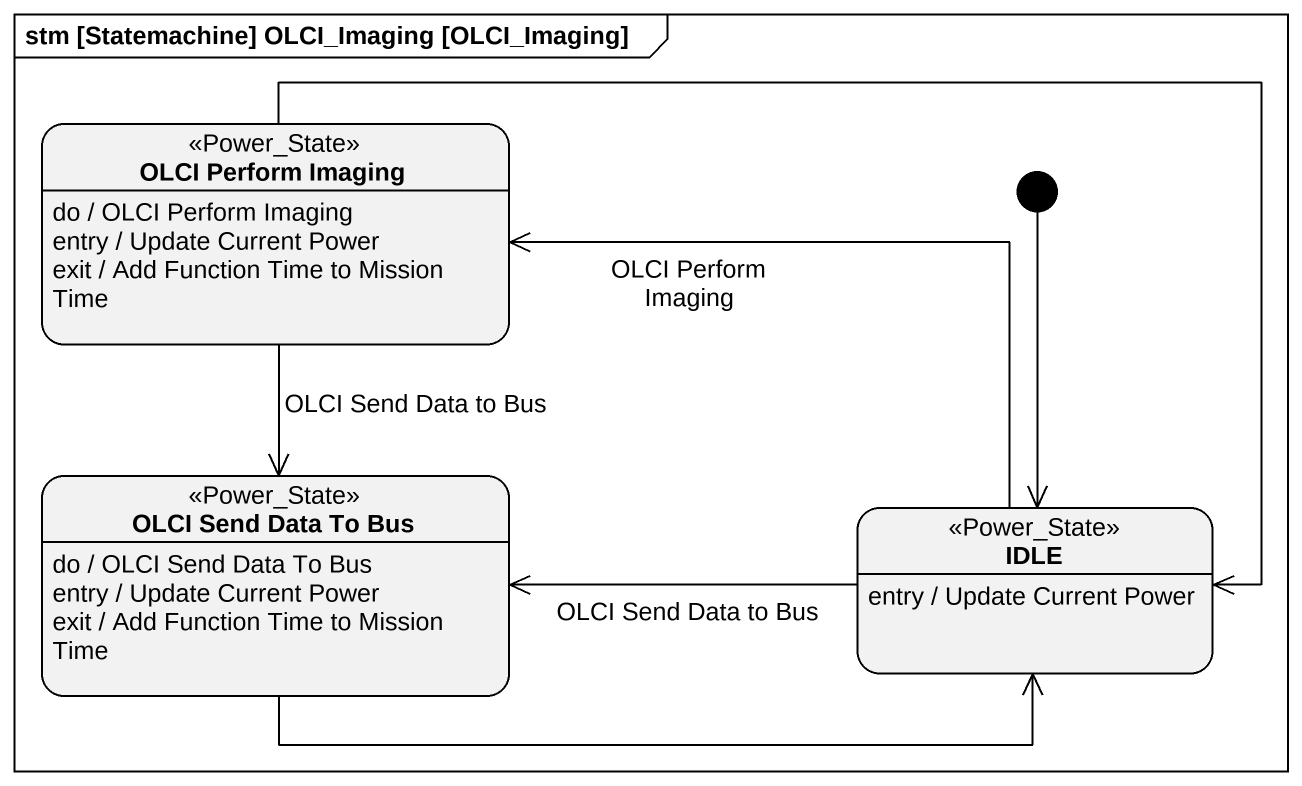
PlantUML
@startuml
mainframe stm [Statemachine] OLCI_Imaging [OLCI_Imaging]
hide empty description
state "OLCI Perform Imaging" as OLCI_Perform_Imaging <<Power_State>>
OLCI_Perform_Imaging : do / OLCI Perform Imaging
OLCI_Perform_Imaging : entry / Update Current Power
OLCI_Perform_Imaging : exit / Add Function Time to Mission Time
state "OLCI Send Data To Bus" as OLCI_Send_Data_To_Bus <<Power_State>>
OLCI_Send_Data_To_Bus : do / OLCI Send Data To Bus
OLCI_Send_Data_To_Bus : entry / Update Current Power
OLCI_Send_Data_To_Bus : exit / Add Function Time to Mission Time
state IDLE <<Power_State>>
IDLE : entry / Update Current Power
[*] --> IDLE
OLCI_Perform_Imaging --> OLCI_Send_Data_To_Bus : OLCI Send Data to Bus
OLCI_Perform_Imaging -right-> IDLE
OLCI_Send_Data_To_Bus -right-> IDLE
IDLE -left-> OLCI_Perform_Imaging : OLCI Perform Imaging
IDLE -left-> OLCI_Send_Data_To_Bus : OLCI Send Data to Bus
@enduml
